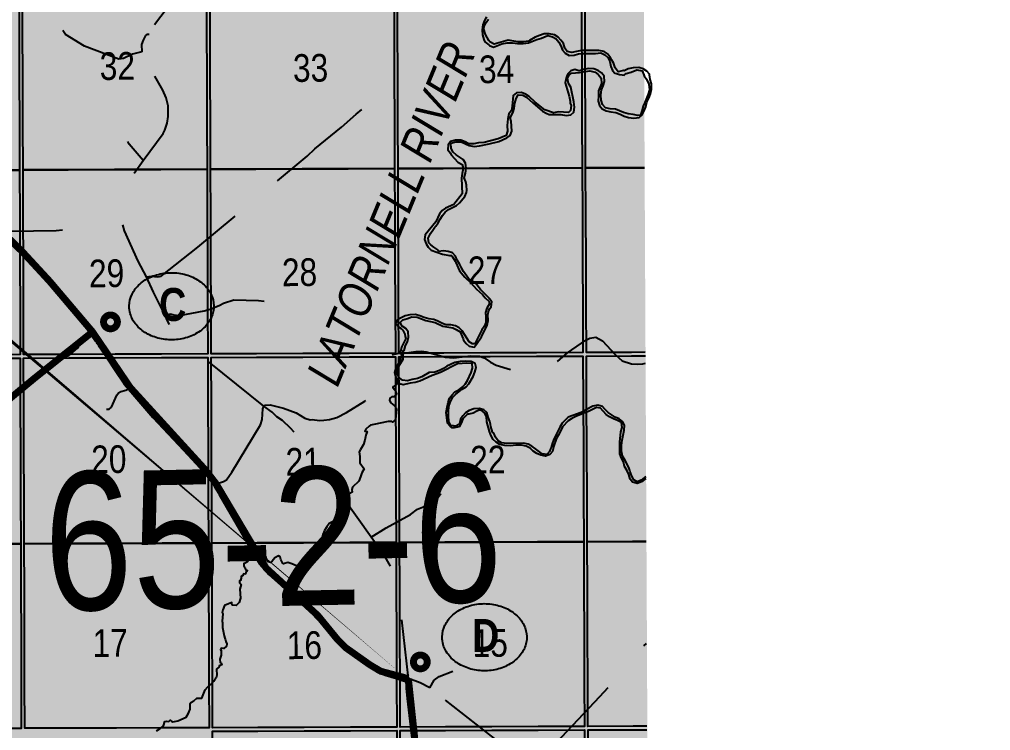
# Model space of a CAD drawing. Extents: x 405326 to 424052, y 6044755 to 6062236.
# Drawn here: x 417320.5 to 417600.2, y 6050260.4 to 6050465.2 of the extents above; entities that cross this region are included whole.
import ezdxf
from ezdxf.enums import TextEntityAlignment as Align

# ---------------------------------------------------------------- set-up
doc = ezdxf.new("R2010")
doc.units = 0
doc.header["$LTSCALE"] = 5
doc.linetypes.add('DASHED2', pattern=[9.525, 6.35, -3.175])
for name, color, linetype in [('P-PROPOSED', 10, 'Continuous'), ('Quarters', 8, 'Continuous'), ('RoadSeg', 57, 'DASHED2'), ('ROUTE-MAP-ROUTE', 90, 'Continuous'), ('T-WATER', 160, 'Continuous'), ('T-WATER-T', 170, 'Continuous')]:
    doc.layers.add(name, color=color, linetype=linetype)
doc.layers.add('ROUTE-MAP-BACKGROUND-H', color=7, linetype='Continuous', true_color=0xf0ebff)
doc.styles.add('120', font='ARIALN.TTF', dxfattribs={"height": 13})
doc.styles.add('80LS', font='ARIALNI.TTF', dxfattribs={"height": 10})
doc.styles.add('BOLD', font='ARIALNB.TTF')

# ---------------------------------------------------------------- blocks, each defined once
blk = doc.blocks.new('AA')
at = {"const_width": 4}
blk.add_lwpolyline([(-1, 0, 1), (1, 0, 1)], format="xyb", close=True, dxfattribs=at)
blk.add_circle((0, 0), 2)
blk = doc.blocks.new('Route_Letters')
h = blk.add_hatch(color=255)
h.dxf.hatch_style = 1
edge = h.paths.add_edge_path()
edge.add_ellipse((-0.12, 0.46), major_axis=(-11.97, 0), ratio=0.789318, start_angle=0, end_angle=360)
at = {"color": 5}
blk.add_open_spline([(-12.34, 0.46), (-12.34, -0.25), (-12.24, -0.97), (-11.72, -2.79), (-11.14, -3.88), (-9.56, -5.81), (-8.54, -6.66), (-6.22, -8.02), (-4.9, -8.54), (-2.12, -9.17), (-0.66, -9.3), (2.22, -9.13), (3.64, -8.84), (6.27, -7.89), (7.48, -7.22), (9.54, -5.6), (10.38, -4.64), (11.6, -2.54), (11.97, -1.4), (12.18, 0.91), (12.02, 2.08), (11.2, 4.3), (10.54, 5.35), (8.8, 7.2), (7.72, 7.99), (5.29, 9.24), (3.93, 9.68), (1.11, 10.18), (-0.35, 10.23), (-3.22, 9.91), (-4.61, 9.55), (-7.16, 8.47), (-8.32, 7.75), (-10.24, 6.02), (-11, 5.02), (-12.05, 2.86), (-12.32, 1.7), (-12.34, 0.52), (-12.34, 0.49), (-12.34, 0.46)], degree=3, knots=[0, 0, 0, 0, 0.219529, 0.219529, 0.575727, 0.575727, 0.931924, 0.931924, 1.288121, 1.288121, 1.644318, 1.644318, 2.000515, 2.000515, 2.356712, 2.356712, 2.712909, 2.712909, 3.069107, 3.069107, 3.425304, 3.425304, 3.781501, 3.781501, 4.137698, 4.137698, 4.493895, 4.493895, 4.850092, 4.850092, 5.20629, 5.20629, 5.562487, 5.562487, 5.918684, 5.918684, 6.274881, 6.274881, 6.283185, 6.283185, 6.283185, 6.283185], dxfattribs=at)
at = {"color": 14, "style": 'BOLD'}
blk.add_attdef('A', text='', height=9.5, dxfattribs=at).set_placement((0.22, 0.98), align=Align.MIDDLE)

msp = doc.modelspace()

# ---------------------------------------------------------------- hatches: boundary and pattern name
at = {"layer": 'ROUTE-MAP-BACKGROUND-H'}
h = msp.add_hatch(color=256, dxfattribs=at)
h.dxf.hatch_style = 1
h.paths.add_polyline_path([(417500.313, 6050470.993), (417499.828, 6050583.719), (417489.556, 6051448.866), (416064.545, 6051448.577), (416073.609, 6050477.938), (416071.924, 6050150.968), (416104.424, 6050150.804), (416615.018, 6050150.686), (416614.752, 6050098.449), (417501.84, 6050099.469), (417600.187, 6050099.469), (417600.187, 6050157.259), (417501.84, 6050157.777)])

# ---------------------------------------------------------------- linework, layer by layer
at = {"flags": 128}
msp.add_lwpolyline([(417432.321, 6050275.117, 0, 4.992, 0), (416765.681, 6050844.163, 4.992, 0, 0), (416430.349, 6051104.067, 0, 0, 0)], format="xyseb", dxfattribs=at)
at = {"layer": 'P-PROPOSED', "color": 90, "const_width": 1.999, "flags": 128}
for points in [[(417316.643, 6050402.903), (417321.435, 6050398.181), (417329.199, 6050389.764), (417341.517, 6050375.234), (417352.44, 6050359.122), (417374.138, 6050335.334), (417377.115, 6050331.472), (417391.538, 6050307.163), (417406.434, 6050293.508), (417412.001, 6050286.708), (417414.381, 6050284.297), (417421.406, 6050279.324), (417424.54, 6050277.461), (417432.503, 6050275.335)], [(417434.915, 6050252.699), (417432.503, 6050275.335)]]:
    msp.add_lwpolyline(points, dxfattribs=at)
at = {"layer": 'P-PROPOSED', "flags": 128}
msp.add_lwpolyline([(417318.845, 6050356.472), (417320.703, 6050357.996), (417321.704, 6050358.817), (417325.074, 6050361.58), (417326.386, 6050362.626), (417327.02, 6050363.13), (417332.441, 6050367.447), (417332.961, 6050367.861), (417333.302, 6050368.133), (417334.113, 6050368.23), (417334.687, 6050368.425), (417337.235, 6050370.472), (417337.458, 6050370.881), (417337.502, 6050371.479), (417339.672, 6050373.213), (417340.194, 6050373.63), (417340.857, 6050374.159), (417341.145, 6050374.389), (417342.417, 6050372.529), (417342.451, 6050372.484), (417342.718, 6050372.132), (417342.917, 6050371.87), (417343.12, 6050371.603), (417343.303, 6050371.325), (417344.979, 6050368.776), (417345.637, 6050367.776), (417348.084, 6050364.055), (417350.416, 6050360.508), (417350.79, 6050360.068), (417352.028, 6050358.611), (417358.911, 6050350.51), (417367.726, 6050341.111), (417374.868, 6050333.495), (417375.338, 6050332.995), (417375.881, 6050332.059), (417376.883, 6050330.334), (417377.05, 6050330.046), (417377.88, 6050328.615), (417378.047, 6050328.328), (417386.123, 6050314.421), (417389.61, 6050308.415), (417392.355, 6050305.364), (417397.48, 6050300.707), (417398.548, 6050299.699), (417398.825, 6050299.437), (417402.179, 6050296.412), (417402.36, 6050296.249), (417404.302, 6050294.504), (417406.6, 6050292.107), (417406.971, 6050291.719), (417407.063, 6050291.624), (417407.283, 6050291.395), (417410.223, 6050287.759), (417410.857, 6050286.976), (417413.256, 6050284.349), (417423.43, 6050277.314), (417425.819, 6050276.3), (417429.045, 6050275.338), (417429.122, 6050275.316), (417430.051, 6050275.045), (417430.127, 6050275.022), (417431.711, 6050274.55), (417431.751, 6050274.171), (417431.829, 6050273.426), (417431.918, 6050272.569), (417432.205, 6050269.646), (417433.13, 6050261.405), (417433.242, 6050260.402), (417433.484, 6050258.252)], dxfattribs=at)
at = {"layer": 'Quarters', "flags": 128}
for points in [[(417374.488, 6050435.403), (417374.534, 6050422.029), (417361.199, 6050421.979), (417347.864, 6050421.93), (417334.528, 6050421.881), (417321.527, 6050421.833), (417321.486, 6050435.206), (417321.444, 6050448.579), (417321.402, 6050461.952), (417321.36, 6050475.325), (417334.356, 6050475.374), (417347.686, 6050475.425), (417361.017, 6050475.475), (417374.348, 6050475.525), (417374.394, 6050462.151), (417374.441, 6050448.777)], [(417428.495, 6050435.605), (417428.546, 6050422.23), (417415.21, 6050422.18), (417401.875, 6050422.13), (417388.539, 6050422.081), (417375.538, 6050422.032), (417375.491, 6050435.407), (417375.444, 6050448.781), (417375.398, 6050462.155), (417375.351, 6050475.529), (417388.347, 6050475.579), (417401.678, 6050475.63), (417415.009, 6050475.681), (417428.34, 6050475.731), (417428.391, 6050462.356), (417428.443, 6050448.981)], [(417482.501, 6050435.808), (417482.557, 6050422.431), (417469.222, 6050422.381), (417455.886, 6050422.332), (417442.551, 6050422.282), (417429.549, 6050422.233), (417429.498, 6050435.609), (417429.446, 6050448.985), (417429.395, 6050462.36), (417429.343, 6050475.735), (417442.339, 6050475.785), (417455.67, 6050475.836), (417469, 6050475.887), (417482.331, 6050475.938), (417482.388, 6050462.561), (417482.445, 6050449.184)], [(417320.482, 6050435.202), (417320.524, 6050421.829), (417307.189, 6050421.78), (417293.853, 6050421.731), (417280.518, 6050421.682), (417267.517, 6050421.634), (417267.48, 6050435.005), (417267.443, 6050448.377), (417267.405, 6050461.749), (417267.368, 6050475.121), (417280.365, 6050475.17), (417293.695, 6050475.221), (417307.026, 6050475.271), (417320.357, 6050475.321), (417320.398, 6050461.948), (417320.44, 6050448.575)], [(417482.726, 6050382.3), (417482.781, 6050369.258), (417469.441, 6050369.209), (417456.101, 6050369.161), (417442.76, 6050369.112), (417429.754, 6050369.065), (417429.704, 6050382.106), (417429.652, 6050395.482), (417429.601, 6050408.858), (417429.549, 6050422.233), (417442.551, 6050422.282), (417455.886, 6050422.332), (417469.222, 6050422.381), (417482.557, 6050422.431), (417482.614, 6050409.054), (417482.67, 6050395.677)], [(417320.65, 6050381.71), (417320.691, 6050368.671), (417307.351, 6050368.623), (417294.011, 6050368.575), (417280.67, 6050368.527), (417267.664, 6050368.48), (417267.628, 6050381.518), (417267.591, 6050394.89), (417267.554, 6050408.262), (417267.517, 6050421.634), (417280.518, 6050421.682), (417293.853, 6050421.731), (417307.189, 6050421.78), (417320.524, 6050421.829), (417320.566, 6050408.456), (417320.608, 6050395.083)], [(417374.675, 6050381.905), (417374.72, 6050368.866), (417361.38, 6050368.818), (417348.04, 6050368.77), (417334.7, 6050368.722), (417321.694, 6050368.675), (417321.653, 6050381.713), (417321.611, 6050395.087), (417321.569, 6050408.46), (417321.527, 6050421.833), (417334.528, 6050421.881), (417347.864, 6050421.93), (417361.199, 6050421.979), (417374.534, 6050422.029), (417374.581, 6050408.654), (417374.628, 6050395.28)], [(417428.701, 6050382.103), (417428.751, 6050369.062), (417415.411, 6050369.013), (417402.07, 6050368.965), (417388.73, 6050368.916), (417375.723, 6050368.869), (417375.678, 6050381.909), (417375.631, 6050395.283), (417375.584, 6050408.658), (417375.538, 6050422.032), (417388.539, 6050422.081), (417401.875, 6050422.13), (417415.21, 6050422.18), (417428.546, 6050422.23), (417428.598, 6050408.854), (417428.649, 6050395.478)], [(417320.82, 6050327.549), (417320.862, 6050314.176), (417307.517, 6050314.129), (417294.172, 6050314.082), (417280.827, 6050314.035), (417267.816, 6050313.989), (417267.779, 6050327.361), (417267.742, 6050340.733), (417267.704, 6050354.105), (417267.667, 6050367.477), (417280.673, 6050367.524), (417294.013, 6050367.572), (417307.354, 6050367.62), (417320.694, 6050367.668), (417320.736, 6050354.295), (417320.778, 6050340.922)], [(417374.864, 6050327.739), (417374.911, 6050314.365), (417361.566, 6050314.318), (417348.221, 6050314.271), (417334.876, 6050314.225), (417321.865, 6050314.179), (417321.823, 6050327.552), (417321.781, 6050340.925), (417321.739, 6050354.298), (417321.697, 6050367.672), (417334.703, 6050367.718), (417348.043, 6050367.766), (417361.384, 6050367.814), (417374.724, 6050367.862), (417374.771, 6050354.488), (417374.817, 6050341.114)], [(417428.91, 6050327.932), (417428.961, 6050314.556), (417415.616, 6050314.509), (417402.271, 6050314.462), (417388.925, 6050314.415), (417375.914, 6050314.369), (417375.867, 6050327.743), (417375.821, 6050341.117), (417375.774, 6050354.492), (417375.727, 6050367.866), (417388.733, 6050367.913), (417402.074, 6050367.962), (417415.414, 6050368.01), (417428.755, 6050368.058), (417428.806, 6050354.683), (417428.858, 6050341.307)], [(417482.955, 6050328.124), (417483.011, 6050314.747), (417469.666, 6050314.7), (417456.321, 6050314.653), (417442.975, 6050314.605), (417429.965, 6050314.56), (417429.913, 6050327.935), (417429.861, 6050341.311), (417429.81, 6050354.686), (417429.758, 6050368.062), (417442.764, 6050368.109), (417456.105, 6050368.158), (417469.445, 6050368.206), (417482.786, 6050368.254), (417482.842, 6050354.878), (417482.898, 6050341.501)], [(417320.989, 6050274.056), (417321.03, 6050261.017), (417307.68, 6050260.972), (417294.33, 6050260.926), (417280.98, 6050260.881), (417267.965, 6050260.836), (417267.928, 6050273.874), (417267.891, 6050287.246), (417267.853, 6050300.618), (417267.816, 6050313.989), (417280.827, 6050314.035), (417294.172, 6050314.082), (417307.517, 6050314.129), (417320.862, 6050314.176), (417320.904, 6050300.802), (417320.946, 6050287.429)], [(417375.052, 6050274.242), (417375.098, 6050261.202), (417361.748, 6050261.156), (417348.398, 6050261.111), (417335.048, 6050261.065), (417322.033, 6050261.021), (417321.992, 6050274.06), (417321.95, 6050287.433), (417321.908, 6050300.806), (417321.865, 6050314.179), (417334.876, 6050314.225), (417348.221, 6050314.271), (417361.566, 6050314.318), (417374.911, 6050314.365), (417374.958, 6050300.991), (417375.005, 6050287.616)], [(417429.116, 6050274.429), (417429.167, 6050261.388), (417415.817, 6050261.342), (417402.467, 6050261.296), (417389.117, 6050261.25), (417376.101, 6050261.205), (417376.055, 6050274.245), (417376.008, 6050287.62), (417375.961, 6050300.994), (417375.914, 6050314.369), (417388.925, 6050314.415), (417402.271, 6050314.462), (417415.616, 6050314.509), (417428.961, 6050314.556), (417429.013, 6050301.18), (417429.065, 6050287.805)], [(417483.181, 6050274.616), (417483.236, 6050261.574), (417469.886, 6050261.528), (417456.536, 6050261.482), (417443.186, 6050261.436), (417430.17, 6050261.391), (417430.12, 6050274.432), (417430.068, 6050287.808), (417430.016, 6050301.184), (417429.965, 6050314.56), (417442.975, 6050314.605), (417456.321, 6050314.653), (417469.666, 6050314.7), (417483.011, 6050314.747), (417483.068, 6050301.37), (417483.124, 6050287.993)], [(417429.326, 6050220.258), (417429.378, 6050206.882), (417416.023, 6050206.838), (417402.668, 6050206.793), (417389.313, 6050206.748), (417376.292, 6050206.705), (417376.245, 6050220.079), (417376.198, 6050233.454), (417376.151, 6050246.828), (417376.104, 6050260.202), (417389.12, 6050260.247), (417402.47, 6050260.293), (417415.821, 6050260.339), (417429.171, 6050260.385), (417429.223, 6050247.009), (417429.274, 6050233.633)], [(417483.41, 6050220.44), (417483.467, 6050207.063), (417470.112, 6050207.018), (417456.757, 6050206.974), (417443.402, 6050206.929), (417430.381, 6050206.886), (417430.33, 6050220.261), (417430.278, 6050233.637), (417430.226, 6050247.013), (417430.174, 6050260.388), (417443.19, 6050260.433), (417456.54, 6050260.479), (417469.89, 6050260.525), (417483.24, 6050260.571), (417483.297, 6050247.194), (417483.353, 6050233.817)]]:
    msp.add_lwpolyline(points, close=True, dxfattribs=at)
for points in [[(417500.522, 6050422.498), (417496.562, 6050422.483), (417483.561, 6050422.435), (417483.504, 6050435.811), (417483.448, 6050449.188), (417483.391, 6050462.565), (417483.334, 6050475.941), (417496.331, 6050475.991), (417500.291, 6050476.006)], [(417500.751, 6050369.323), (417496.79, 6050369.309), (417483.784, 6050369.261), (417483.73, 6050382.304), (417483.673, 6050395.681), (417483.617, 6050409.058), (417483.561, 6050422.435), (417496.562, 6050422.483), (417500.522, 6050422.498)], [(417500.985, 6050314.81), (417497.025, 6050314.796), (417484.014, 6050314.75), (417483.958, 6050328.127), (417483.902, 6050341.504), (417483.845, 6050354.881), (417483.789, 6050368.258), (417496.795, 6050368.305), (417500.755, 6050368.32)], [(417501.214, 6050261.636), (417497.255, 6050261.622), (417484.239, 6050261.577), (417484.184, 6050274.62), (417484.128, 6050287.997), (417484.071, 6050301.374), (417484.014, 6050314.75), (417497.025, 6050314.796), (417500.985, 6050314.81)], [(417501.449, 6050207.123), (417497.491, 6050207.11), (417484.47, 6050207.066), (417484.413, 6050220.443), (417484.357, 6050233.82), (417484.3, 6050247.197), (417484.244, 6050260.574), (417497.259, 6050260.619), (417501.219, 6050260.632)]]:
    msp.add_lwpolyline(points, dxfattribs=at)
at = {"layer": 'RoadSeg'}
msp.add_line((417429.375, 6050368.947), (417431.301, 6050369.121), dxfattribs=at)
at = {"layer": 'RoadSeg', "flags": 128}
for points in [[(417493.311, 6049804.416), (417503.222, 6049824.787), (417504.761, 6049827.481), (417506.437, 6049830.012), (417508.799, 6049833.123), (417516.248, 6049841.066), (417519.016, 6049843.853), (417520.942, 6049845.557), (417540.536, 6049861.145), (417541.937, 6049862.572), (417543.586, 6049864.802), (417544.41, 6049866.683), (417544.998, 6049868.758), (417546.359, 6049878.268), (417546.664, 6049879.539), (417547.661, 6049882.72), (417549.344, 6049886.482), (417552.535, 6049892.837), (417554.406, 6049895.572), (417555.448, 6049896.658), (417556.625, 6049897.582), (417564.308, 6049902.336), (417566.891, 6049904.487), (417567.767, 6049905.504), (417569.153, 6049907.596), (417569.95, 6049909.21), (417570.791, 6049911.889), (417570.978, 6049914.022), (417570.838, 6049917.479), (417569.519, 6049934.117), (417568.938, 6049939.527), (417568.283, 6049942.141), (417567.432, 6049944.585), (417562.819, 6049956.562), (417561.995, 6049959.339), (417559.379, 6049971.259), (417558.884, 6049975.739), (417559.014, 6049977.439), (417559.411, 6049979.111), (417560.584, 6049981.83), (417562.165, 6049984.126), (417570.397, 6049994.315), (417572.031, 6049997.244), (417572.749, 6049999.454), (417573.311, 6050002.76), (417573.304, 6050004.656), (417572.731, 6050008.103), (417571.223, 6050014.857), (417571.048, 6050016.817), (417571.318, 6050019.75), (417572.571, 6050023.436), (417574.804, 6050027.875), (417576.642, 6050032.205), (417577.419, 6050036.313), (417577.728, 6050042.075), (417577.581, 6050045.864), (417577.106, 6050047.85), (417576.198, 6050049.86), (417574.96, 6050051.763), (417573.396, 6050053.36), (417568.624, 6050057.184), (417566.859, 6050058.843), (417565.188, 6050060.736), (417563.156, 6050063.986), (417561.828, 6050067.019), (417561.005, 6050069.695), (417559.1, 6050081.032), (417557.869, 6050085.729), (417557.369, 6050087.315), (417555.374, 6050091.964), (417554.154, 6050094.566), (417551.084, 6050099.69), (417547.111, 6050105.851), (417544.651, 6050109.665), (417542.936, 6050112.057), (417541.779, 6050113.297), (417539.339, 6050115.374), (417536.645, 6050116.913), (417533.263, 6050117.972), (417530.361, 6050118.309), (417527.172, 6050118.108), (417524.956, 6050117.529), (417521.426, 6050116.123), (417516.619, 6050113.791), (417512.855, 6050112.481), (417510.238, 6050111.926), (417508.511, 6050111.789), (417506.251, 6050111.708), (417504.085, 6050111.861), (417501.983, 6050112.182), (417499.172, 6050112.954), (417496.522, 6050113.995), (417493.121, 6050115.918), (417490.788, 6050117.698), (417489.125, 6050119.226), (417486.704, 6050121.969), (417485.364, 6050124.003), (417483.731, 6050127.228), (417482.666, 6050130.399), (417475.483, 6050157.561), (417471.521, 6050172.543), (417470.457, 6050175.647), (417468.754, 6050179.037), (417466.527, 6050182.084), (417454.748, 6050196.27), (417452.027, 6050199.04), (417450.133, 6050200.496), (417444.095, 6050204.393), (417442.606, 6050205.591), (417440.937, 6050207.419), (417439.494, 6050209.55), (417438.379, 6050211.955), (417437.62, 6050214.767), (417437.029, 6050219.079), (417435.902, 6050229.833), (417435.754, 6050246.097), (417434.915, 6050252.699), (417432.503, 6050275.335), (417429.936, 6050298.966), (417428.825, 6050304.298), (417427.526, 6050307.464), (417425.833, 6050310.422), (417421.787, 6050316.091), (417402.858, 6050342.6), (417400.366, 6050345.607), (417398.596, 6050347.465), (417396.254, 6050349.645), (417394.667, 6050350.742), (417393.275, 6050352.076), (417390.909, 6050353.855), (417367.251, 6050372.811), (417365.38, 6050374.767), (417364.488, 6050376.013), (417363.211, 6050378.214), (417362.475, 6050379.961), (417359.071, 6050386.675), (417357.048, 6050391.09), (417354.723, 6050395.598), (417350.746, 6050404.262), (417349.878, 6050407.504), (417349.654, 6050410.227), (417349.952, 6050413.393), (417350.818, 6050416.439), (417352.064, 6050418.861), (417356.168, 6050424.537), (417361.856, 6050432.376), (417362.367, 6050433.352), (417363.058, 6050435.296), (417363.349, 6050437.231), (417363.316, 6050440.325), (417362.768, 6050442.642), (417361.757, 6050444.816), (417358.509, 6050450.468), (417357.522, 6050453.075), (417357.144, 6050455.196), (417357.103, 6050457.125), (417357.482, 6050459.628), (417357.887, 6050460.9), (417359.324, 6050463.726), (417365.182, 6050471.402), (417365.436, 6050471.94), (417368.517, 6050475.665), (417370.059, 6050478.056), (417371.505, 6050480.916), (417371.996, 6050482.89), (417372.242, 6050485.39), (417372.136, 6050487.218), (417371.689, 6050489.438), (417370.906, 6050491.85), (417367.683, 6050499.434), (417366.576, 6050502.97), (417365.484, 6050508.936), (417362.745, 6050528.143), (417362.672, 6050531.601), (417363.16, 6050538.366), (417363.232, 6050542.76), (417362.493, 6050564.97), (417362.666, 6050569.332), (417363.3, 6050573.904), (417363.946, 6050576.38), (417365.769, 6050581.41), (417367.298, 6050584.57), (417369.096, 6050587.669), (417379.028, 6050602.416), (417386.285, 6050613.19), (417392.416, 6050622.171), (417394.7, 6050625.847), (417395.841, 6050628.5), (417396.632, 6050631.977), (417396.704, 6050634.807), (417396.428, 6050636.863), (417394.837, 6050642.819), (417393.727, 6050646.488), (417393.312, 6050647.211), (417392.356, 6050651.483), (417392.229, 6050652.745), (417392.252, 6050656.372), (417392.475, 6050658.373), (417394.174, 6050669.19), (417394.524, 6050673.09), (417394.109, 6050676.941), (417393.168, 6050680.514), (417392.86, 6050682.437), (417392.744, 6050686.361), (417393.521, 6050704.511), (417393.81, 6050706.547), (417394.211, 6050708.053), (417396.182, 6050712.353), (417401.925, 6050722.325), (417403.444, 6050724.42), (417405.301, 6050726.289), (417412.322, 6050730.964), (417416.179, 6050734.174), (417424.375, 6050743.033), (417427.094, 6050746.585), (417429.124, 6050749.689), (417434.207, 6050757.849), (417437.149, 6050761.872), (417452.689, 6050780.503), (417454.11, 6050782.53), (417455.651, 6050785.158), (417459.11, 6050791.453), (417459.808, 6050793.032), (417461.21, 6050797.521), (417461.811, 6050800.528), (417462.236, 6050805.595), (417462.691, 6050849.79), (417462.339, 6050852.245), (417461.796, 6050854.296), (417460.03, 6050857.552), (417458.45, 6050859.848), (417448.828, 6050872.619), (417445.311, 6050876.836), (417442.766, 6050879.177), (417423.003, 6050894.727), (417421.44, 6050896.257), (417420.174, 6050897.894), (417418.962, 6050900.097), (417418.331, 6050901.614), (417416.381, 6050908.826), (417413.397, 6050922.337), (417413.052, 6050926.023), (417411.856, 6050955.61), (417409.959, 6051000.854), (417409.291, 6051005.664), (417408.535, 6051008.376), (417407.154, 6051012.273), (417405.034, 6051016.52), (417403.073, 6051019.506), (417396.505, 6051027.95), (417394.991, 6051030.28), (417393.843, 6051032.618), (417392.957, 6051035.161), (417384.148, 6051065.983), (417383.66, 6051068.601), (417381.012, 6051108.505), (417380.501, 6051112.188), (417380.022, 6051114.373), (417378.885, 6051117.776), (417377.418, 6051121.006), (417373.271, 6051128.27), (417371.673, 6051131.397), (417370.293, 6051135.294), (417369.998, 6051136.652), (417369.64, 6051139.372), (417368.567, 6051156.951), (417368.542, 6051161.242), (417369.165, 6051166.346), (417372.729, 6051184.888), (417372.861, 6051186.749), (417372.985, 6051188.488), (417372.675, 6051192.074), (417371.738, 6051195.481), (417370.897, 6051197.46), (417365.395, 6051207.391), (417363.93, 6051210.52), (417363.309, 6051213.136), (417363.247, 6051214.498), (417363.403, 6051216.531), (417364.349, 6051220.544), (417370.865, 6051242.61), (417372.056, 6051246.062), (417373.164, 6051248.715), (417382.654, 6051268.647), (417383.626, 6051271.43), (417384.346, 6051275.138), (417384.651, 6051279.57), (417384.429, 6051288.383), (417383.94, 6051333.157), (417383.618, 6051346.692), (417383.107, 6051350.375), (417381.036, 6051358.549), (417374.728, 6051382.902), (417371.211, 6051394.872), (417361.582, 6051425.178), (417359.985, 6051431.399), (417355.991, 6051448.839)], [(417341.519, 6050375.19), (417329.199, 6050389.764), (417321.435, 6050398.181), (417316.643, 6050402.903), (417314.345, 6050404.617), (417311.853, 6050406.027), (417308.126, 6050407.644), (417304.876, 6050408.74), (417302.936, 6050409.23), (417298.429, 6050409.966), (417280.349, 6050412.308), (417273.474, 6050412.33), (417249.176, 6050412.408), (417245.702, 6050413.099), (417243.286, 6050414.046), (417241.034, 6050415.162), (417238.472, 6050416.737), (417236.241, 6050418.386), (417233.256, 6050421.084), (417204.052, 6050458.351), (417194.381, 6050471.2), (417180.643, 6050489.256), (417160.385, 6050515.509), (417155.418, 6050522.19), (417149.128, 6050530.075), (417148.336, 6050531.355), (417147.983, 6050532.28), (417147.787, 6050533.673), (417148.067, 6050536.141), (417151.835, 6050546.669), (417152.943, 6050549.355), (417153.649, 6050552.098), (417153.717, 6050553.63), (417153.501, 6050555.954), (417152.997, 6050557.74), (417152.295, 6050559.422), (417150.946, 6050561.823), (417150.091, 6050562.935), (417144.056, 6050569.68), (417128.208, 6050587.39), (417126.533, 6050589.483), (417121.733, 6050594.572), (417120.503, 6050596.109), (417099.714, 6050633.23), (417086.824, 6050655.747), (417080.472, 6050666.525), (417033.765, 6050748.843), (417012.154, 6050787.078), (417010.568, 6050789.673), (417007.902, 6050792.977), (417006.852, 6050793.886), (417004.258, 6050795.361), (416987.188, 6050803.216), (416963.945, 6050813.467), (416933.435, 6050827.456), (416930.005, 6050829.146), (416928.115, 6050830.404), (416926.383, 6050832.064), (416920.84, 6050839.232), (416891.182, 6050878.793), (416877.217, 6050897.094), (416860.443, 6050919.162), (416852.493, 6050931.536), (416851.847, 6050932.188), (416850.703, 6050934.326), (416842.886, 6050946.737), (416805.699, 6051005.468), (416802.949, 6051009.602), (416800.938, 6051011.855), (416799.685, 6051012.86), (416798.338, 6051013.629), (416792.153, 6051016.559), (416789.639, 6051017.436), (416773.589, 6051024.281), (416766.399, 6051027.521), (416759.113, 6051030.627), (416748.056, 6051035.781), (416745.81, 6051036.598), (416744.875, 6051036.745)], [(417357.887, 6050460.9), (417357.189, 6050460.885), (417356.764, 6050460.544), (417356.093, 6050459.265), (417355.654, 6050457.992), (417355.7, 6050455.864), (417353.018, 6050455.241), (417350.417, 6050453.988), (417349.091, 6050453.76), (417339.265, 6050457.476), (417333.737, 6050460.851), (417333.015, 6050461.967)], [(417357.048, 6050391.09), (417358.407, 6050391.285), (417360.374, 6050391.094), (417361.335, 6050391.281), (417371.869, 6050399.589), (417403.313, 6050425.809), (417405.564, 6050427.886), (417413.28, 6050434.205), (417417.491, 6050437.954), (417421.416, 6050441.098)], [(417356.168, 6050424.537), (417352.108, 6050429.307), (417351.726, 6050430.064)], [(417332.877, 6050404.48), (417331.085, 6050404.275), (417318.014, 6050404.163), (417317.344, 6050404.348), (417315.984, 6050405.749)], [(417362.475, 6050379.961), (417363.996, 6050380.393), (417365, 6050380.082), (417366.601, 6050379.883), (417373.724, 6050381.266), (417375.411, 6050381.734), (417378.18, 6050382.891), (417379.265, 6050383.513), (417382.273, 6050384.409), (417389.329, 6050384.227), (417390.997, 6050384.03)], [(417271.185, 6050317.902), (417304.307, 6050344.922), (417324.837, 6050361.86), (417341.519, 6050375.19)], [(417352.44, 6050359.122), (417350.185, 6050361.935), (417341.519, 6050375.19)], [(417431.301, 6050369.121), (417434.618, 6050369.591), (417436.313, 6050369.661), (417437.648, 6050369.456), (417443.237, 6050367.878), (417445.535, 6050367.761), (417450.514, 6050368.266), (417453.01, 6050368.22), (417454.317, 6050367.749), (417456.174, 6050366.491), (417457.822, 6050365.628), (417464.185, 6050363.668), (417467.351, 6050361.806), (417468.95, 6050361.74), (417471.02, 6050362.916), (417472.912, 6050364.686), (417473.34, 6050364.895), (417476.216, 6050367.318), (417478.34, 6050369.126), (417483.582, 6050372.864), (417484.801, 6050373.422), (417486.526, 6050373.692), (417488.412, 6050372.601), (417492.021, 6050368.686), (417494.123, 6050366.835), (417496.802, 6050366.027), (417498.634, 6050365.933), (417499.995, 6050366.029), (417500.764, 6050366.224)], [(417390.909, 6050353.855), (417391.269, 6050354.129), (417392.699, 6050354.159), (417396.543, 6050353.276), (417400.232, 6050351.858), (417402.694, 6050350.314), (417404.267, 6050349.849), (417404.764, 6050349.959), (417406.866, 6050349.671), (417408.161, 6050349.766), (417409.82, 6050350), (417411.871, 6050350.543), (417414.701, 6050351.967), (417419.954, 6050355.24), (417421.98, 6050356.946), (417422.555, 6050358.056), (417423.774, 6050363.305), (417425.139, 6050366.362), (417425.883, 6050367.376), (417427.159, 6050368.334), (417428.149, 6050368.721), (417429.375, 6050368.947)], [(417345.553, 6050352.921), (417346.284, 6050352.97), (417346.971, 6050353.517), (417348.561, 6050356.944), (417349.012, 6050357.619), (417349.703, 6050358), (417351.158, 6050358.43), (417352.44, 6050359.122)], [(417377.115, 6050331.472), (417375.879, 6050333.275), (417374.138, 6050335.334), (417361.172, 6050348.996), (417355.412, 6050355.493), (417352.44, 6050359.122)], [(417377.115, 6050331.472), (417379.296, 6050332.117), (417380.117, 6050332.634), (417381.701, 6050334.797), (417389.927, 6050348.412), (417390.392, 6050349.985), (417390.593, 6050353.05), (417390.909, 6050353.855)], [(417432.503, 6050275.335), (417424.54, 6050277.461), (417421.406, 6050279.324), (417414.381, 6050284.297), (417412.001, 6050286.708), (417407.83, 6050291.975), (417406.434, 6050293.508), (417395.58, 6050303.29), (417391.538, 6050307.163), (417389.654, 6050309.717), (417386.828, 6050314.314), (417377.115, 6050331.472)], [(417421.787, 6050316.091), (417426.121, 6050318.745), (417433.157, 6050322.654), (417435.088, 6050324.126), (417437.068, 6050324.866), (417439.172, 6050326.076), (417441.102, 6050327.581), (417441.878, 6050328.629)], [(417468.246, 6050249.684), (417487.603, 6050270.157), (417494.559, 6050277.757), (417498.252, 6050282.426), (417499.642, 6050284.212), (417501.112, 6050285.437)], [(417438.647, 6050272.705), (417439.964, 6050274.896), (417441.372, 6050275.957), (417445.264, 6050277.504)], [(417438.647, 6050272.705), (417435.855, 6050274.143), (417432.503, 6050275.335)], [(417468.246, 6050249.684), (417467.707, 6050249.972), (417438.647, 6050272.705)]]:
    msp.add_lwpolyline(points, dxfattribs=at)
at = {"layer": 'ROUTE-MAP-ROUTE', "const_width": 2, "flags": 128}
msp.add_lwpolyline([(417304.307, 6050344.922), (417324.837, 6050361.86), (417341.519, 6050375.19)], dxfattribs=at)
at = {"layer": 'T-WATER', "linetype": 'Continuous', "flags": 128}
for points in [[(417455.005, 6050465.925), (417454.413, 6050464.862), (417453.96, 6050463.666), (417453.785, 6050462.161), (417453.844, 6050460.722), (417454.214, 6050459.377), (417454.494, 6050458.761), (417455.708, 6050457.879), (417455.911, 6050457.731), (417457.05, 6050457.22), (417459.449, 6050458.217), (417460.92, 6050458.485), (417462.53, 6050458.501), (417463.912, 6050458.247), (417465.531, 6050458.257), (417467.07, 6050458.411), (417469.469, 6050459.447), (417470.827, 6050459.811), (417471.502, 6050460.114), (417472.676, 6050460.548), (417473.994, 6050460.23), (417475.029, 6050459.604), (417475.797, 6050458.671), (417476.454, 6050457.627), (417476.902, 6050456.336), (417477.707, 6050455.447), (417478.805, 6050454.848), (417480.272, 6050454.88), (417481.537, 6050455.288), (417482.383, 6050455.339), (417483.166, 6050455.386), (417483.387, 6050455.385), (417486.435, 6050455.361), (417487.97, 6050455.551), (417489.113, 6050455.006), (417489.983, 6050454.199), (417490.547, 6050453.054), (417490.799, 6050451.62), (417491.339, 6050450.456), (417492, 6050449.684), (417492.437, 6050449.62), (417493.296, 6050449.342), (417494.071, 6050449.252), (417494.679, 6050449.181), (417494.769, 6050449.255), (417495.267, 6050449.66), (417496.657, 6050450.055), (417498.347, 6050450.635), (417499.883, 6050450.427), (417500.294, 6050449.276), (417500.41, 6050448.95), (417501.136, 6050448.014), (417501.726, 6050446.592), (417501.954, 6050444.954), (417501.571, 6050443.669), (417500.624, 6050441.237), (417500.122, 6050440.226), (417499.759, 6050438.811), (417499.351, 6050437.647), (417498.586, 6050437.576), (417497.222, 6050437.831), (417495.777, 6050437.967), (417494.459, 6050438.362), (417492.149, 6050439.376), (417490.617, 6050439.436), (417489.235, 6050439.731), (417488.463, 6050440.662), (417488.004, 6050441.923), (417487.895, 6050443.506), (417488.133, 6050444.9)], [(417497.413, 6050436.769), (417498.937, 6050436.938), (417499.87, 6050437.687), (417500.428, 6050438.828), (417500.907, 6050440.042), (417501.226, 6050441.403), (417501.792, 6050442.525), (417502.247, 6050443.726), (417502.536, 6050445.121), (417502.555, 6050446.618), (417502.108, 6050447.876), (417501.995, 6050449.282), (417501.982, 6050449.442), (417501.175, 6050450.296), (417500.171, 6050451.012), (417498.856, 6050451.389), (417497.275, 6050451.24), (417495.835, 6050450.951), (417494.664, 6050450.43), (417494.436, 6050450.501), (417492.921, 6050450.138), (417492.023, 6050451.279), (417491.582, 6050452.672), (417491.103, 6050453.509), (417490.649, 6050454.355), (417490.149, 6050454.945), (417489.879, 6050455.263), (417488.853, 6050455.922), (417487.356, 6050456.221), (417483.383, 6050456.229), (417482.398, 6050456.231), (417482.38, 6050456.229), (417480.92, 6050456.007), (417479.574, 6050455.656), (417478.273, 6050455.988), (417477.547, 6050456.904), (417477.142, 6050458.223), (417476.446, 6050459.196), (417475.616, 6050460.099), (417474.589, 6050460.755), (417473.078, 6050461.086), (417471.591, 6050461.016), (417470.25, 6050460.612), (417469.047, 6050460.108), (417467.359, 6050459.15), (417467.097, 6050458.983), (417465.668, 6050458.723), (417464.086, 6050458.748), (417463.461, 6050458.856), (417461.27, 6050459.234), (417457.207, 6050458.105), (417455.923, 6050458.789), (417455.702, 6050459.165), (417454.686, 6050460.896), (417454.225, 6050462.358), (417454.326, 6050463.192), (417454.883, 6050464.313), (417455.601, 6050465.322)], [(417488.133, 6050444.9), (417488.636, 6050446.059), (417489.017, 6050447.352), (417488.851, 6050448.83), (417488.561, 6050449.231), (417488.146, 6050449.805), (417487.121, 6050450.46), (417485.913, 6050450.941), (417484.359, 6050451.029), (417483.406, 6050450.837), (417482.948, 6050450.744), (417482.404, 6050450.59), (417481.621, 6050450.369), (417480.475, 6050450.81), (417479.259, 6050450.358), (417478.396, 6050449.53), (417478.276, 6050449.193), (417477.964, 6050448.314), (417477.67, 6050446.969), (417478.844, 6050443.056), (417479.136, 6050441.616), (417479.15, 6050441.035), (417479.356, 6050440.436), (417479.182, 6050438.98), (417478.623, 6050438.431), (417475.744, 6050438.541), (417474.301, 6050438.317), (417471.855, 6050439.151), (417469.059, 6050441.391), (417467.294, 6050442.995), (417466.284, 6050443.688), (417465.07, 6050444.139), (417463.626, 6050444.061), (417462.719, 6050443.276), (417462.435, 6050440.239), (417462.193, 6050438.922), (417461.466, 6050437.983), (417461.165, 6050436.565), (417460.973, 6050434.61), (417461.056, 6050433.029), (417460.634, 6050431.782), (417458.348, 6050430.802), (417455.82, 6050430.119), (417454.322, 6050429.714), (417452.719, 6050429.63), (417451.339, 6050429.373), (417449.954, 6050429.349), (417448.88, 6050429.984), (417447.625, 6050430.43), (417446.077, 6050430.42), (417444.681, 6050430.083), (417443.93, 6050429.102), (417443.899, 6050427.614), (417444.647, 6050426.649), (417444.873, 6050426.176), (417446.776, 6050424.045), (417448.006, 6050423.456), (417448.275, 6050422.327), (417448.288, 6050422.27), (417448.042, 6050420.801), (417447.784, 6050419.453), (417448.037, 6050414.963), (417445.616, 6050411.849), (417443.238, 6050410.82), (417442.213, 6050410.16), (417441.47, 6050409.206), (417440.436, 6050406.873), (417437.296, 6050403.176), (417437.121, 6050401.838), (417437.584, 6050400.61), (417438.211, 6050399.564), (417439.102, 6050398.766), (417442.337, 6050397.592), (417444.331, 6050397.186), (417444.882, 6050397.186), (417445.258, 6050396.805), (417445.935, 6050395.566), (417446.158, 6050395.156), (417447.272, 6050392.827), (417448.791, 6050390.932), (417450.54, 6050389.346), (417452.111, 6050387.542), (417453.846, 6050385.942), (417454.621, 6050385.049), (417455.819, 6050383.988), (417455.734, 6050383.082), (417455.145, 6050382.011), (417454.692, 6050380.809), (417454.857, 6050379.45), (417454.813, 6050377.926), (417454.312, 6050376.765)], [(417441.044, 6050398.724), (417441.015, 6050398.795), (417439.831, 6050399.603), (417438.945, 6050400.276), (417438.382, 6050400.841), (417438.186, 6050402.221), (417438.849, 6050403.581), (417439.746, 6050404.836), (417440.129, 6050405.372), (417440.457, 6050405.613), (417441.101, 6050406.598), (417441.693, 6050407.708), (417442.375, 6050408.73), (417443.136, 6050409.649), (417444.062, 6050410.412), (417446.348, 6050411.563), (417447.232, 6050412.413), (417448.739, 6050414.24), (417449.281, 6050415.368), (417449.376, 6050415.962), (417449.202, 6050417.469), (417449.094, 6050418.394), (417448.612, 6050419.592), (417448.96, 6050420.911), (417449.188, 6050422.33), (417449.189, 6050422.338), (417448.983, 6050423.826), (417448.316, 6050424.828), (417446.303, 6050426.161), (417445.373, 6050426.933), (417444.79, 6050428.066), (417444.772, 6050429.532), (417446.18, 6050429.933), (417447.735, 6050429.978), (417450.026, 6050428.871), (417451.421, 6050428.597), (417452.947, 6050428.758), (417455.823, 6050429.396), (417458.517, 6050429.993), (417460.867, 6050431.066), (417461.843, 6050431.779), (417462.289, 6050432.983), (417462.252, 6050434.413), (417462.085, 6050435.939), (417461.801, 6050436.901), (417462.559, 6050438.339), (417462.96, 6050439.593), (417463.203, 6050441.035), (417463.535, 6050442.378), (417464.115, 6050443.476), (417465.49, 6050443.432), (417466.54, 6050442.762), (417468.332, 6050441.14), (417471.131, 6050438.821), (417472.177, 6050438.179), (417473.054, 6050437.802), (417474.87, 6050437.863), (417476.449, 6050437.804), (417477.909, 6050437.565), (417479.299, 6050437.714), (417480.142, 6050438.529), (417480.394, 6050439.946), (417480.163, 6050441.434), (417479.261, 6050445.718), (417478.58, 6050446.735), (417478.323, 6050448.163), (417478.829, 6050449.123), (417478.893, 6050449.195), (417479.13, 6050449.462), (417479.518, 6050449.748), (417481.764, 6050449.925), (417482.406, 6050450.015), (417483.409, 6050450.157), (417484.753, 6050450.347), (417486.313, 6050449.973), (417487.169, 6050449.29), (417487.224, 6050449.226), (417488.021, 6050448.306), (417488.085, 6050446.745), (417487.242, 6050444.608), (417487.269, 6050443.187), (417487.127, 6050441.684), (417487.552, 6050440.392), (417488.355, 6050439.447), (417489.469, 6050438.905), (417490.779, 6050438.565), (417492.266, 6050438.35), (417493.533, 6050437.935), (417494.655, 6050437.371), (417495.935, 6050436.971), (417497.413, 6050436.769)], [(417444.64, 6050348.386), (417444.16, 6050349.353), (417444.031, 6050350.978), (417444.069, 6050352.615), (417444.301, 6050354.059), (417444.69, 6050355.344), (417445.31, 6050356.415), (417446.143, 6050357.291), (417448.038, 6050358.745), (417449.143, 6050359.384), (417449.938, 6050360.275), (417451.158, 6050362.401), (417451.68, 6050363.585), (417451.993, 6050364.918), (417451.752, 6050366.136), (417450.615, 6050366.683), (417449.033, 6050366.757), (417447.387, 6050366.653), (417445.907, 6050366.385), (417443.558, 6050365.348), (417442.589, 6050364.649), (417441.437, 6050364.07), (417440.114, 6050363.644), (417438.542, 6050363.516), (417436.355, 6050362.269), (417435.087, 6050361.797), (417433.591, 6050361.505), (417432.223, 6050361.13), (417430.854, 6050361.276), (417430.025, 6050361.843), (417429.75, 6050362.17), (417429.746, 6050362.184), (417429.504, 6050362.959), (417429.436, 6050364.633), (417429.658, 6050365.222), (417429.734, 6050365.34), (417431.015, 6050367.328), (417431.025, 6050368.09), (417431.034, 6050368.712), (417431.04, 6050369.094), (417431.044, 6050369.39), (417431.05, 6050369.8), (417431.332, 6050369.889), (417431.632, 6050371.268), (417432.221, 6050372.367), (417432.566, 6050373.64), (417432.456, 6050375.222), (417431.739, 6050376.181), (417430.754, 6050376.851), (417430.15, 6050377.928), (417430.914, 6050378.718), (417432.265, 6050379.092), (417433.501, 6050379.54), (417435.059, 6050379.436), (417437.516, 6050378.527), (417440.2, 6050377.875), (417442.46, 6050376.813), (417445.286, 6050376.354), (417446.264, 6050375.871), (417447.384, 6050375.177), (417448.264, 6050373.178), (417448.398, 6050372.848), (417449.148, 6050371.871), (417450.036, 6050371.051), (417451.425, 6050370.801), (417452.17, 6050371.712), (417453.527, 6050373.734), (417455.172, 6050377.107), (417455.44, 6050378.483), (417455.428, 6050380.092), (417455.665, 6050381.428), (417456.014, 6050381.958), (417456.323, 6050382.428), (417456.535, 6050383.848), (417456.003, 6050384.587), (417455.836, 6050384.819), (417453.296, 6050387.382), (417451.794, 6050389.191), (417450.761, 6050389.871), (417449.827, 6050390.626), (417448.393, 6050392.603), (417447.772, 6050393.691), (417447.249, 6050394.851), (417446.739, 6050395.569), (417446.548, 6050395.837), (417446.073, 6050397.042), (417445.254, 6050397.927), (417444.001, 6050398.354), (417442.603, 6050398.597), (417441.182, 6050398.39), (417441.044, 6050398.724)], [(417454.312, 6050376.765), (417453.669, 6050375.752), (417451.615, 6050371.737), (417451.006, 6050371.729), (417449.972, 6050372.358), (417448.016, 6050375.486), (417447.124, 6050376.326), (417446.049, 6050376.944), (417444.745, 6050377.259), (417443.255, 6050377.213), (417442.096, 6050377.688), (417441.017, 6050378.308), (417439.83, 6050378.759), (417438.394, 6050378.995), (417437.063, 6050379.368), (417435.851, 6050379.858), (417434.513, 6050380.202), (417432.971, 6050380.084), (417431.537, 6050379.794), (417429.682, 6050378.844), (417429.252, 6050378.624), (417428.805, 6050377.572), (417429.634, 6050376.696), (417429.69, 6050376.659), (417430.444, 6050376.155), (417430.923, 6050375.673), (417431.459, 6050374.575), (417431.609, 6050373.913), (417431.821, 6050373.346), (417431.058, 6050371.941), (417430.551, 6050370.757), (417430.197, 6050369.476), (417430.233, 6050369.319), (417430.285, 6050369.091), (417430.385, 6050368.654), (417430.502, 6050368.146), (417430.478, 6050368.088), (417430.016, 6050366.976), (417429.729, 6050366.421), (417428.882, 6050364.784), (417428.735, 6050364.207), (417428.544, 6050363.462), (417428.74, 6050362.716), (417428.894, 6050362.131), (417429.376, 6050360.949), (417429.605, 6050360.621)], [(417447.123, 6050347.85), (417445.737, 6050347.552), (417445.109, 6050347.552), (417444.58, 6050348.037), (417443.813, 6050348.954), (417443.558, 6050350.412), (417443.437, 6050351.987), (417443.633, 6050353.482), (417443.923, 6050354.874), (417444.38, 6050356.084), (417445.106, 6050357.057), (417445.91, 6050357.954), (417447.017, 6050358.561), (417448.004, 6050359.291), (417448.86, 6050360.157), (417449.504, 6050361.196), (417450.556, 6050363.489), (417450.935, 6050364.759), (417450.884, 6050366.135), (417449.357, 6050366.196), (417446.693, 6050365.959), (417441.804, 6050363.509), (417439.341, 6050362.595), (417435.788, 6050361.042), (417434.477, 6050360.649), (417433.006, 6050360.414), (417430.997, 6050359.926), (417430.309, 6050360.158), (417429.752, 6050360.524), (417429.605, 6050360.621)], [(417429.605, 6050360.621), (417429.151, 6050360.184), (417428.751, 6050359.886), (417428.203, 6050359.478), (417428.019, 6050359.213), (417428.572, 6050358.489), (417428.758, 6050358.094), (417429.088, 6050357.389), (417428.963, 6050356.936), (417428.763, 6050356.783), (417428.334, 6050356.455), (417427.789, 6050356.512), (417427.2, 6050356.079), (417427.109, 6050355.481), (417427.446, 6050354.787), (417428.397, 6050354.046), (417428.775, 6050353.639), (417429.036, 6050353.356), (417429.095, 6050352.982), (417428.796, 6050350.012), (417428.789, 6050350.006), (417427.995, 6050349.239), (417427.737, 6050349.425), (417426.72, 6050349.384), (417422.57, 6050348.485), (417421.596, 6050348.346), (417421.208, 6050348.092), (417420.293, 6050347.183), (417419.935, 6050346.589), (417420.601, 6050346.543), (417420.245, 6050345.473), (417420.007, 6050344.041), (417419.613, 6050342.794), (417418.738, 6050341.296), (417418.339, 6050340.613), (417418.512, 6050339.328), (417418.489, 6050337.472), (417419.755, 6050335.779), (417419.097, 6050334.639), (417418.743, 6050333.421), (417418.263, 6050332.238), (417416.435, 6050330.509), (417416.251, 6050329.818), (417416.285, 6050329.035), (417415.667, 6050328.619), (417415.078, 6050328.476), (417414.747, 6050328.105), (417414.629, 6050327.351), (417413.399, 6050326.656), (417413.189, 6050326.118), (417413.414, 6050325.387), (417413.111, 6050324.09), (417412.754, 6050323.634), (417412.25, 6050321.469), (417412.098, 6050320.903), (417410.833, 6050320.604), (417409.715, 6050320.04), (417408.997, 6050319.097), (417408.383, 6050318.023), (417407.858, 6050316.845), (417407.248, 6050314.502), (417407.172, 6050314.211)], [(417500.905, 6050333.516), (417500.511, 6050333.303), (417499.576, 6050332.535), (417498.426, 6050332.047), (417497.476, 6050332.581), (417496.87, 6050333.64), (417496.388, 6050334.861), (417496.326, 6050335.275), (417496.024, 6050336.112), (417494.852, 6050338.362), (417494.193, 6050339.368), (417493.931, 6050340.817), (417493.924, 6050341.564), (417493.916, 6050342.495), (417494.088, 6050344.029), (417494.627, 6050346.884), (417494.797, 6050348.313), (417494.143, 6050349.351), (417493.225, 6050350.116), (417492.029, 6050350.628), (417490.019, 6050351.979), (417489.154, 6050352.811), (417488.378, 6050353.761), (417487.073, 6050354.104), (417485.674, 6050353.811), (417483.819, 6050352.822), (417482.818, 6050352.288), (417482.288, 6050352.006), (417478.543, 6050350.631), (417476.82, 6050348.948), (417476.092, 6050347.806), (417474.483, 6050344.48), (417474.015, 6050343.28), (417473.663, 6050341.951), (417473.482, 6050341.491), (417473.184, 6050340.737), (417472.349, 6050339.894), (417471.029, 6050340.095), (417469.158, 6050341.475), (417468.108, 6050342.25), (417467.001, 6050342.832), (417465.671, 6050343.155), (417460.833, 6050343.049), (417459.364, 6050343.221), (417458.332, 6050343.871), (417457.63, 6050344.889), (417457.126, 6050346.071), (417456.706, 6050346.296), (417456.217, 6050347.909), (417456.173, 6050348.563), (417456.148, 6050348.672), (417455.981, 6050349.413), (417455.476, 6050350.613), (417455.119, 6050351.981), (417454.246, 6050352.795), (417452.947, 6050353.145), (417451.366, 6050353.015), (417450.054, 6050352.585), (417449.005, 6050351.925), (417448.216, 6050351.032), (417447.518, 6050350.055), (417447.217, 6050348.732), (417447.047, 6050348.503), (417446.189, 6050348.012), (417444.796, 6050348.257), (417444.64, 6050348.386)], [(417500.907, 6050333.002), (417499.639, 6050331.974), (417498.414, 6050331.531), (417497.095, 6050331.88), (417496.357, 6050332.813), (417495.956, 6050334.149), (417495.443, 6050335.349), (417494.794, 6050336.388), (417494.492, 6050337.787), (417493.858, 6050338.841), (417493.4, 6050340.111), (417493.387, 6050341.562), (417493.37, 6050343.428), (417493.699, 6050346.381), (417494.08, 6050347.662), (417493.843, 6050349.061), (417492.75, 6050349.641), (417491.544, 6050350.121), (417490.447, 6050350.727), (417489.447, 6050351.409), (417487.88, 6050353.228), (417486.661, 6050353.393), (417484.388, 6050352.299), (417483.822, 6050352.067), (417482.821, 6050351.654), (417480.746, 6050350.8), (417479.578, 6050350.244), (417478.568, 6050349.558), (417476.868, 6050347.898), (417475.808, 6050345.633), (417475.211, 6050344.546), (417474.292, 6050342.141), (417474.183, 6050341.493), (417474.052, 6050340.719), (417473.239, 6050339.872), (417473.029, 6050339.747), (417472.018, 6050339.424), (417470.633, 6050339.649), (417469.478, 6050340.185), (417468.471, 6050340.892), (417467.831, 6050341.471), (417467.572, 6050341.705), (417466.394, 6050342.259), (417465.057, 6050342.578), (417463.458, 6050342.545), (417461.917, 6050342.387), (417460.314, 6050342.47), (417458.88, 6050342.736), (417457.822, 6050343.395), (417456.953, 6050344.211), (417456.344, 6050345.276), (417456.16, 6050345.742), (417455.861, 6050346.502), (417455.133, 6050349.253), (417454.971, 6050350.797), (417454.4, 6050351.909), (417453.446, 6050352.659), (417452.935, 6050352.614), (417452.251, 6050352.393), (417451.165, 6050351.815), (417449.892, 6050351.472), (417449.507, 6050351.501), (417448.156, 6050350.16), (417447.73, 6050348.938), (417447.123, 6050347.85)], [(417407.172, 6050314.211), (417405.748, 6050311.153), (417405.424, 6050310.839), (417404.205, 6050310.671), (417403.966, 6050310.546), (417403.079, 6050309.15), (417403.363, 6050308.356), (417403.401, 6050307.643), (417402.95, 6050307.205), (417402.559, 6050307.171), (417402.264, 6050307.258), (417400.239, 6050307.852), (417398.982, 6050308.368), (417397.767, 6050308.747), (417396.494, 6050308.436), (417396.327, 6050308.459), (417395.799, 6050309.619), (417395.541, 6050310.415), (417395.093, 6050310.659), (417394.055, 6050310.08), (417393.296, 6050309.138), (417392.802, 6050308.787), (417392.112, 6050308.98), (417391.666, 6050309.694), (417391.545, 6050310.194), (417390.9, 6050311.292), (417390.18, 6050311.741), (417389.882, 6050312.064), (417388.961, 6050311.928), (417388.306, 6050310.873), (417387.608, 6050309.954), (417386.43, 6050309.377), (417386.154, 6050308.979), (417385.471, 6050308.578), (417385.077, 6050308.518), (417385.134, 6050307.774), (417385.47, 6050307.21), (417385.63, 6050306.744), (417386.139, 6050306.48), (417385.949, 6050306.215), (417385.776, 6050306.143), (417385.615, 6050305.458), (417384.978, 6050305.504), (417384.864, 6050305.057), (417384.347, 6050304.738), (417384.337, 6050304.24), (417384.13, 6050303.576), (417383.849, 6050303.496), (417383.915, 6050303.006), (417384.348, 6050302.432), (417383.971, 6050301.145), (417384.2, 6050298.517), (417383.734, 6050297.291), (417383.426, 6050296.856), (417382.876, 6050296.365), (417381.881, 6050296.475), (417381.691, 6050296.876), (417381.642, 6050297.231), (417380.691, 6050296.899), (417379.573, 6050296.357), (417379.114, 6050295.185), (417379.026, 6050295.117), (417378.852, 6050294.375), (417379.064, 6050294.014), (417378.863, 6050291.901), (417378.975, 6050291.366), (417378.954, 6050290.07), (417379.213, 6050288.653), (417379.483, 6050287.656), (417379.659, 6050287.011), (417379.731, 6050286.746), (417379.803, 6050286.48), (417379.936, 6050285.995), (417380.199, 6050285.327), (417380.115, 6050284.661), (417379.355, 6050283.971), (417378.676, 6050284.149), (417378.408, 6050283.627), (417378.571, 6050283.497), (417378.552, 6050282.115), (417378.186, 6050280.897), (417378.304, 6050279.971), (417378.578, 6050279.754), (417378.821, 6050279.345), (417378.041, 6050279.022), (417377.976, 6050278.703), (417377.273, 6050278.05), (417377.299, 6050276.345), (417377.143, 6050275.602), (417377.049, 6050275.458), (417376.872, 6050275.188)], [(417359.966, 6050260.309), (417361.013, 6050260.956), (417361.29, 6050261.179), (417361.965, 6050261.722), (417362.347, 6050263.003), (417362.881, 6050263.056), (417363.501, 6050263.001), (417363.897, 6050263.336), (417364.396, 6050262.97), (417364.628, 6050262.935), (417366.096, 6050263.13), (417368.465, 6050264.242), (417369.144, 6050265.4), (417369.613, 6050266.572), (417369.669, 6050268.137), (417369.867, 6050268.423), (417370.691, 6050268.929), (417371.602, 6050269.684), (417372.976, 6050269.752), (417373.962, 6050272.087), (417374.712, 6050273.003), (417375.019, 6050273.227), (417375.675, 6050273.712), (417376.015, 6050274.08), (417376.474, 6050274.579), (417376.872, 6050275.188)]]:
    msp.add_lwpolyline(points, dxfattribs=at)

# ---------------------------------------------------------------- block references
at = {"xscale": 0.9970606228948878, "yscale": 0.9970606228948878, "zscale": 0.9970606228948878}
for p, values in [((417364.401, 6050382.124), {'A': 'C'}), ((417454.538, 6050286.8), {'A': 'D'})]:
    msp.add_blockref('Route_Letters', p, dxfattribs=at).add_auto_attribs(values)
at = {"xscale": 0.9970606228948878, "yscale": 0.9970606228948878, "zscale": 0.9970606228948878, "rotation": 1.221762929776653}
for p in [(417346.711, 6050378.082), (417435.953, 6050280.14)]:
    msp.add_blockref('AA', p, dxfattribs=at)

# ---------------------------------------------------------------- texts
at = {"layer": 'RoadSeg', "style": '120'}
for s, height, rotation, p in [('32', 7.967, 0.67212, (417343.654, 6050447.745)), ('33', 7.967, 0.67212, (417399.31, 6050447.195)), ('34', 7.967, 0.67212, (417452.884, 6050446.825)), ('29', 7.967, 0.67212, (417340.567, 6050388.032)), ('28', 7.967, 0.67212, (417396.134, 6050388.346)), ('27', 7.967, 0.67212, (417449.689, 6050388.933)), ('20', 7.967, 0.67212, (417341.207, 6050334.486)), ('21', 7.967, 0.67212, (417397.179, 6050333.759)), ('22', 7.967, 0.67212, (417450.353, 6050334.383)), ('65-2-6', 39.8351, 1.17937, (417327.996, 6050294.854)), ('17', 7.967, 0.67212, (417341.599, 6050281.555)), ('16', 7.967, 0.67212, (417397.521, 6050280.915)), ('15', 7.967, 0.67212, (417451.051, 6050281.543))]:
    msp.add_text(s, height=height, rotation=rotation, dxfattribs=at).set_placement(p)
at = {"layer": 'T-WATER-T', "style": '80LS'}
msp.add_text('LATORNELL RIVER', height=9.97442, rotation=67.56006, dxfattribs=at).set_placement((417432.109, 6050407.406), align=Align.CENTER)

doc.saveas('drawing.dxf')
